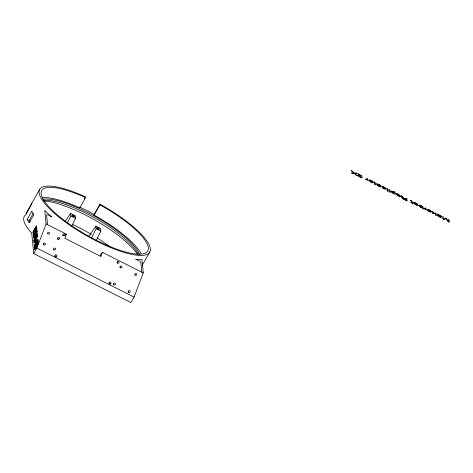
<?xml version="1.0" encoding="UTF-8"?>
<svg xmlns="http://www.w3.org/2000/svg" width="473" height="473" viewBox="0 0 473 473"><rect width="100%" height="100%" fill="white"/><g stroke="black" fill="none" stroke-linecap="round" stroke-linejoin="round"><path stroke-width="0.71" d="M34.73 249.247L36.953 246.398L38.082 243.37L37.941 241.987L34.736 247.935L34.73 249.247L34.588 247.864L37.941 241.987M34.872 249.318L37.095 246.468L38.082 243.37M35.363 247.787L36.439 246.77L37.326 243.619L37.527 244.316L36.581 246.847L35.363 247.787L35.304 247.16L37.326 243.619M141.835 272.223L140.889 262.681A3.293 0.887 29.7 0 0 138.914 260.735A3.293 0.887 29.7 0 0 135.745 259.429A63.341 17.034 29.7 0 0 141.93 259.299L143.278 272.951L134.036 297.079L130.903 302.572L33.731 253.569L36.864 248.077L46.112 223.948L44.758 210.29A63.341 17.034 29.7 0 0 51.616 216.995A3.293 0.887 29.7 0 0 48.394 215.085A3.293 0.887 29.7 0 0 46.608 215.132L47.554 224.675M46.112 223.948L66.338 234.147L64.771 238.238L100.891 256.461L102.464 252.363L143.278 272.951M100.205 255.887L100.991 253.841L102.464 252.363M56.051 256.744L55.991 257.058L54.892 256.159M67.349 223.049L70.838 215.978L70.578 213.329L75.272 215.694L75.538 218.349L71.689 226.141M91.319 238.469L96.131 228.731L95.865 226.082L100.56 228.453L100.826 231.102L96.066 240.739M31.188 204.265L39.655 189.413M27.162 219.425L31.833 211.23A63.341 17.034 29.7 0 0 33.837 214.76L29.166 222.954A63.341 17.034 29.7 0 1 27.162 219.425L29.214 220.459A61.041 16.413 29.7 0 0 30.13 222.186M29.214 220.459L33.169 213.524M33.24 234.2L33.932 232.988L33.749 231.173L34.559 230.079L33.896 231.25L34.074 233.065L33.382 234.271L33.015 231.918L36.391 225.999L36.646 227.211M33.382 234.271L33.157 231.995L36.533 226.07M34.736 231.894L35.262 230.658L35.079 228.843L35.771 227.631L36.037 228.914M35.913 227.702L35.079 228.843M36.616 228.282L36.096 229.517L36.616 228.282L36.391 225.999M33.654 237.044L33.287 234.709C34.825 230.688 34.139 238.977 33.955 233.544M34.133 235.353L34.801 234.188L34.618 232.373L36.64 228.831L37.006 231.167C35.475 235.187 36.155 226.898 36.344 232.332M33.601 236.476L33.435 234.779L34.097 233.615M34.275 235.43L34.943 234.259L34.766 232.444L36.782 228.902M33.512 236.973L35.534 233.426L35.357 231.61L36.019 230.446M33.991 236.453L35.676 233.502L35.499 231.687L36.161 230.517M36.202 232.261L36.864 231.096L36.64 228.831M33.607 237.895C36.918 231.208 33.577 239.953 33.559 237.446L37.083 231.599M36.74 232.19L33.559 237.446M35.629 234.354L36.291 233.183L36.569 234.62C35.587 237.381 35.233 233.81 36.433 233.26M35.759 235.72L36.427 234.549L36.291 233.183M36.971 234.466L35.144 237.351L37.166 233.804L36.935 231.528M35.499 239.563L35.233 238.28L34.57 239.444C35.457 241.129 33.666 244.949 33.831 240.189L37.207 234.271L37.58 236.624L37.207 234.271M34.198 242.543L33.973 240.26L37.349 234.342M35.558 240.166L36.078 238.924L35.901 237.109L36.592 235.903L36.853 237.186M34.056 242.472L34.748 241.26M36.912 237.789L37.432 236.547M36.043 239.58C37.036 240.934 35.085 244.358 35.38 240.745L36.185 239.651M35.546 242.466L36.214 241.295M34.689 247.462L34.322 245.126C35.853 241.106 35.173 249.401 34.984 243.962M35.168 245.777L35.83 244.612L35.652 242.797L37.674 239.249L38.041 241.585L37.674 239.249M34.63 246.9L34.464 245.203L35.126 244.033M35.309 245.848L35.972 244.683L35.794 242.868L37.816 239.326M34.547 247.391L36.563 243.849L36.386 242.034L37.054 240.869L37.314 242.146M36.652 243.317L36.527 242.105L37.196 240.94M37.373 242.755L37.899 241.514M35.026 246.876L36.563 243.849M35.505 247.858L35.445 247.237L37.468 243.69M84.377 198.79L85.105 197.507M141.031 253.634A61.041 16.413 29.7 0 0 94.151 215.15L94.08 214.399L99.921 204.159A63.341 17.034 29.7 0 1 142.704 255.385A63.341 17.034 29.7 0 1 48.861 208.055A63.341 17.034 29.7 0 1 85.471 196.869L85.542 197.619L79.701 207.86A61.041 16.413 29.7 0 0 42.458 197.637M94.151 215.15L99.992 204.904L99.921 204.159M142.278 265.17L149.846 251.902M65.002 221.648L70.578 213.329M95.865 226.082L89.835 235.087L88.622 235.986M65.357 235.134L66.338 234.147M70.838 215.978L75.538 218.349M96.131 228.731L100.826 231.102M35.901 237.109L36.161 238.392M35.38 240.745L35.694 242.537M109.074 283.487L110.239 284.072M36.864 248.077L134.036 297.079M35.771 227.631L35.948 229.446M36.592 235.903L36.77 237.718M37.054 240.869L37.231 242.684M34.559 230.079L34.677 231.291M35.103 235.589L35.286 237.422M34.417 230.008L34.594 231.823M34.961 235.519L35.144 237.351M35.233 238.28L35.416 240.095M33.731 253.569L31.715 233.165A63.341 17.034 29.7 0 1 25.808 214.712M43.883 201.013A61.041 16.413 29.7 0 1 94.724 219.975A61.041 16.413 29.7 0 1 137.341 254.125M72.103 224.19A61.041 16.413 29.7 0 1 91.094 234.224M97.231 237.984A61.041 16.413 29.7 0 1 110.587 247.249M99.992 204.904A61.041 16.413 29.7 0 1 140.913 254.131A61.041 16.413 29.7 0 1 50.576 208.569A61.041 16.413 29.7 0 1 85.542 197.619M42.753 199.304A58.41 15.71 29.7 0 1 96.516 217.284A58.41 15.71 29.7 0 1 139.565 254.439M43.859 200.298A58.41 15.71 29.7 0 1 95.812 218.514A58.41 15.71 29.7 0 1 138.128 253.983M79.63 207.109A63.341 17.034 29.7 0 1 94.08 214.399M57.404 238.871A1.029 0.881 44.5 0 1 57.854 239.143M57.972 239.279A1.029 0.881 44.5 0 1 58.144 239.586M53.745 249.868A1.029 0.881 44.6 0 1 53.863 250.004M43.345 244.559A1.029 0.881 44.5 0 1 43.634 244.766M43.753 244.902A1.029 0.881 44.5 0 1 43.918 245.209M108.967 283.652A1.029 0.881 44.6 0 1 109.375 283.995M113.325 284.651A1.029 0.881 44.6 0 1 113.733 284.994M127.917 292.042A1.029 0.881 44.6 0 1 128.082 292.101M128.384 292.29A1.029 0.881 44.6 0 1 128.609 292.562M119.87 267.564A1.029 0.881 44.6 0 1 120.284 267.901M62.743 235.548A1.029 0.881 44.5 0 1 63.033 235.755M117.079 262.97A1.029 0.881 44.6 0 1 117.334 263.219M135.053 275.327A1.029 0.881 44.5 0 1 135.16 275.475M391.715 191.6C394.086 195.834 395.866 191.252 391.715 191.6M422.312 207.198C421.68 207.978 419.864 206.671 419.569 205.814C420.178 204.892 422.07 206.317 422.312 207.198M368.816 180.042L369.531 181.254L371.677 182.537A2.324 0.627 29.7 0 0 372.842 182.885C374.456 181.821 370.046 179.237 368.816 180.042M413.497 202.574L414.212 203.786L416.352 205.069A2.324 0.627 29.7 0 0 417.523 205.418C419.137 204.354 414.72 201.77 413.497 202.574M418.735 205.217L419.362 206.382A2.123 0.574 29.7 0 0 420.444 207.133L422.33 207.842L422.424 208.747L423.229 209.155L422.98 206.654L419.876 205.105L418.735 205.217M386.015 188.828C385.306 190.489 380.558 186.545 382.627 187.45C382.911 188.402 385.98 189.502 384.774 187.757A1.159 0.313 29.7 0 0 384.082 187.243L382.568 186.882L381.971 186.285A1.933 0.52 29.7 0 1 382.692 186.374L385.052 187.615L386.015 188.828M390.887 191.11L391.047 191.819A2.365 0.633 29.7 0 0 391.833 192.588L395.298 194.409L395.05 191.884L394.216 191.464L394.311 192.387L392.188 191.104L390.887 191.11M400.678 196.236C399.466 197.229 396.652 195.379 396.155 193.895L399.78 195.727L398.662 194.592L396.203 193.694L398.378 194.184L400.678 196.236M431.689 211.874C430.477 212.874 427.663 211.017 427.166 209.539L430.791 211.366L429.673 210.231L427.214 209.332L429.389 209.829L431.689 211.874M402.671 198.004L403.221 198.731L406.224 200.292L406.136 199.44L402.671 198.004M381.143 186.007C373.114 183.873 379.659 185.883 380.836 186.87C378.489 187.952 374.853 181.372 377.785 184.092L379.86 184.86L381.143 186.007M441.593 216.492C433.564 214.358 440.109 216.368 441.285 217.355C438.938 218.437 435.302 211.857 438.229 214.576L440.31 215.345L441.593 216.492M357.878 175.312L357.854 175.436A2.27 0.609 29.7 0 0 358.191 175.968L361.266 177.759L362.253 177.517C359.628 177.162 356.181 174.975 362.176 176.269L357.718 173.745L361.36 175.85L357.878 175.312M369.72 180.432L369.933 181.183L371.524 182.211A1.289 0.349 29.7 0 0 372.257 182.389L372.553 182.052L371.949 181.206L369.72 180.432M414.401 202.964L414.608 203.715L416.199 204.744A1.289 0.349 29.7 0 0 416.932 204.921L417.227 204.584L416.624 203.739L414.401 202.964M401.772 197.495L402.742 198.737L407.17 201.049L406.922 198.559L406.005 198.092L406.112 199.163C404.835 199.931 398.562 192.34 402.624 197.554L401.772 197.495M377.897 184.44L377.892 184.795L380.28 185.576L377.897 184.44M438.347 214.925L438.341 215.28L440.724 216.06L438.347 214.925M366.971 179.397L365.446 179.084L367.876 180.591L367.698 178.776L366.865 178.356L366.971 179.397M425.316 208.824L423.79 208.51L426.226 210.018L426.043 208.203L425.215 207.783L425.316 208.824M31.839 203.295L27.168 211.49A63.341 17.034 29.7 0 0 26.021 214.186L30.692 205.992A63.341 17.034 29.7 0 1 31.839 203.295M399.786 195.958L398.467 195.804L397.036 194.569L399.786 195.958M430.791 211.597L429.478 211.443L428.047 210.207L430.791 211.597M445.879 218.567L444.153 219.697L442.846 219.04L442.604 216.551L443.473 216.989L443.662 219.082L445.389 217.958L446.299 218.42L448.457 221.5L448.227 219.389L449.102 219.833L449.35 222.322L448.032 221.654L445.879 218.567M354.218 173.437L352.598 173.526L351.504 172.97L353.656 172.905L351.143 170.428L354.212 172.947L355.992 172.87L357.103 173.431L354.797 173.479L357.198 175.844L354.218 173.437M435.379 213.902L432.257 213.057L434.084 213.335L431.973 211.189L434.669 213.418L435.343 213.536L435.272 212.856L436.071 213.258L436.319 215.747L435.521 215.345L435.379 213.902M374.108 181.987L373.812 181.857L374.64 182.637L374.758 183.82L373.989 183.672L374.782 184.074L374.829 184.576L376.289 184.831L375.597 184.245L375.408 182.862L374.108 181.987M410.901 200.54L410.605 200.416L411.433 201.191L411.545 202.379L410.783 202.225L411.575 202.627L411.622 203.136L413.083 203.39L412.391 202.799L412.202 201.415L410.901 200.54M387.694 188.863L386.849 188.431L387.032 190.241L387.878 190.666L387.694 188.863M389.776 189.91L388.942 189.49L389.19 191.979L390.018 192.399L389.776 189.91M387.907 191.003L387.062 190.578L387.943 191.352L387.907 191.003M72.298 215.741A1.437 0.384 29.7 0 0 74.444 216.687A1.437 0.384 29.7 0 0 72.972 215.363A1.437 0.384 29.7 0 0 72.298 215.741M97.225 228.311A1.437 0.384 29.7 0 0 99.371 229.257A1.437 0.384 29.7 0 0 97.899 227.933A1.437 0.384 29.7 0 0 97.225 228.311M57.771 238.327A1.029 0.881 44.6 0 0 59.332 239.113A1.029 0.881 44.6 0 0 59.03 237.458A1.029 0.881 44.6 0 0 57.771 238.327M47.661 233.224A1.029 0.881 44.6 0 0 49.222 234.011A1.029 0.881 44.6 0 0 48.92 232.361A1.029 0.881 44.6 0 0 47.661 233.224M53.662 249.052A1.029 0.881 44.6 0 0 55.223 249.839A1.029 0.881 44.6 0 0 54.921 248.183A1.029 0.881 44.6 0 0 53.662 249.052M43.551 243.95A1.029 0.881 44.6 0 0 45.112 244.736A1.029 0.881 44.6 0 0 44.811 243.081A1.029 0.881 44.6 0 0 43.551 243.95M54.986 255.722A1.029 0.881 44.5 0 0 56.547 256.502A1.029 0.881 44.5 0 0 56.252 254.852A1.029 0.881 44.5 0 0 54.986 255.722M109.168 283.043A1.029 0.881 44.6 0 0 110.735 283.83A1.029 0.881 44.6 0 0 110.434 282.18A1.029 0.881 44.6 0 0 109.168 283.043M113.532 284.042A1.029 0.881 44.6 0 0 115.093 284.829A1.029 0.881 44.6 0 0 114.791 283.173A1.029 0.881 44.6 0 0 113.532 284.042M120.077 266.949A1.029 0.881 44.6 0 0 121.644 267.736A1.029 0.881 44.6 0 0 121.342 266.086A1.029 0.881 44.6 0 0 120.077 266.949M62.95 234.939A1.029 0.881 44.6 0 0 64.511 235.725A1.029 0.881 44.6 0 0 64.21 234.07A1.029 0.881 44.6 0 0 62.95 234.939M128.343 291.516A1.029 0.881 44.6 0 0 129.904 292.296A1.029 0.881 44.6 0 0 129.602 290.647A1.029 0.881 44.6 0 0 128.343 291.516M134.888 274.423A1.029 0.881 44.6 0 0 136.449 275.209A1.029 0.881 44.6 0 0 136.153 273.554A1.029 0.881 44.6 0 0 134.888 274.423M117.133 262.267A1.029 0.881 44.6 0 0 118.693 263.053A1.029 0.881 44.6 0 0 118.392 261.398A1.029 0.881 44.6 0 0 117.133 262.267"/></g></svg>
